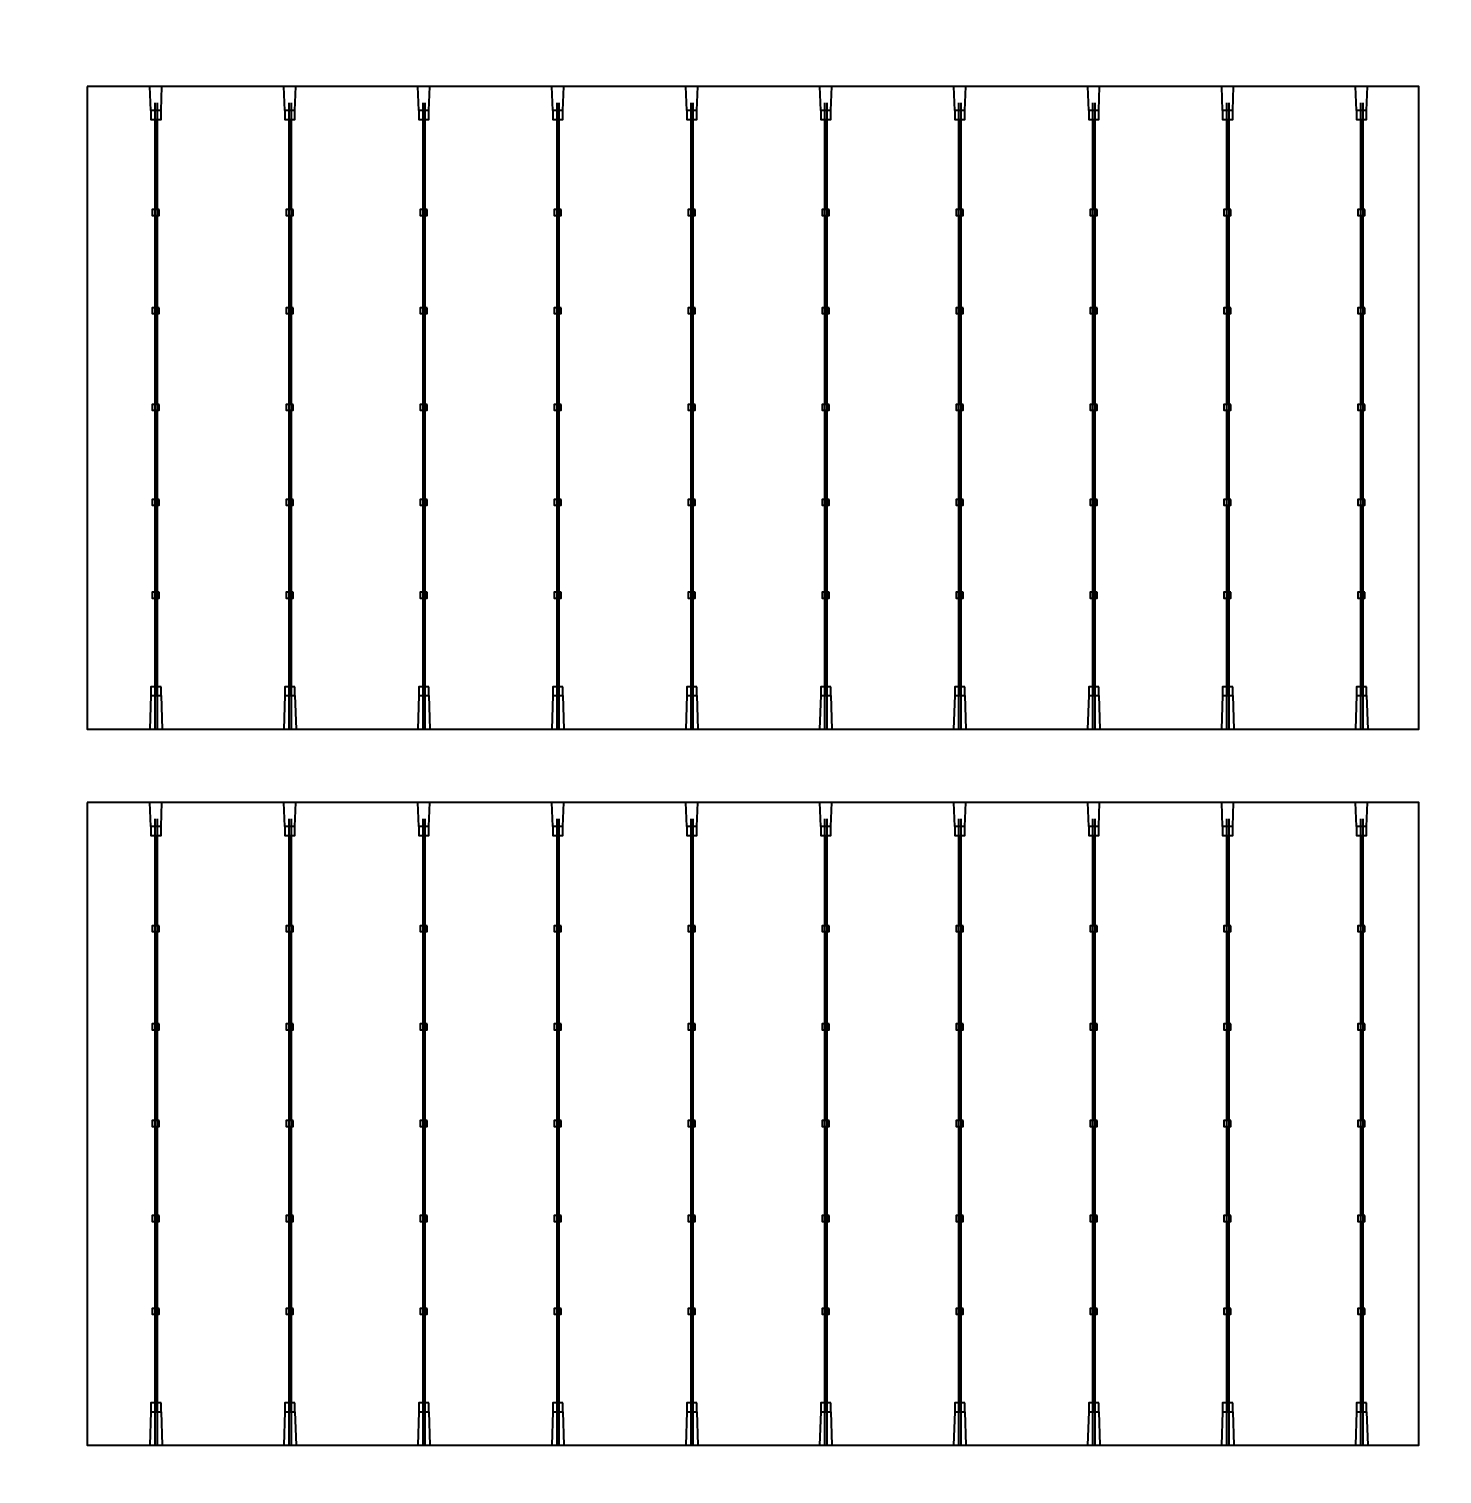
# Model space of a CAD drawing. Header units: millimetres. Extents: x 10297564 to 11610295, y -9287743 to -8409454.
# Drawn here: x 10431307 to 10433853, y -9100815 to -9098211 of the extents above; entities that cross this region are included whole.
import ezdxf

# ---------------------------------------------------------------- set-up
doc = ezdxf.new("R2010")
doc.units = ezdxf.units.MM
doc.header["$LTSCALE"] = 100
doc.layers.add('E1', color=1, linetype='Continuous')
doc.layers.add('Outline', color=5, linetype='Continuous', lineweight=25)
doc.styles.add('HL-S1', font='DotumChe.ttf')
doc.styles.add('MG', font='malgun.ttf')
doc.dimstyles.new('HL-100', dxfattribs={"dimscale": 100, "dimtxt": 3, "dimasz": 4, "dimexe": 2, "dimexo": 2, "dimgap": 1, "dimtad": 1, "dimdec": 0, "dimzin": 0, "dimlunit": 6, "dimtxsty": 'HL-S1', "dimblk": 'DOTSMALL', "dimcen": 4, "dimdle": 2, "dimclrd": 256, "dimclre": 256, "dimclrt": 4, "dimazin": 0, "dimtfac": 1, "dimtdec": 0, "dimtix": 1, "dimtmove": 2, "dimatfit": 3, "dimldrblk": 'DOTSMALL', "dimfxl": 1.5, "dimtolj": 1, "dimtzin": 0, "dimlwd": -1, "dimlwe": -1, "dimarcsym": 0})

# ---------------------------------------------------------------- blocks, each defined once
blk = doc.blocks.new('*D75')
at = {"layer": 'defpoints', "color": 0, "transparency": 16777216}
for p in [(10439230.2, -9073249.8), (10439230.2, -9073249.8), (10423426.7, -9107604.7)]:
    blk.add_point(p, dxfattribs=at)
at = {"layer": 'E1', "color": 1, "transparency": 16777216}
for p, q in [((10439593.6, -9073417), (10439593.6, -9073417)), ((10423593.8, -9107241.3), (10439063, -9073613.2)), ((10423790.1, -9107771.8), (10423790.1, -9107771.8))]:
    blk.add_line(p, q, dxfattribs=at)
for points in [[(10439002.4, -9073585.4), (10439123.6, -9073641.1), (10439230.2, -9073249.8)], [(10423533.3, -9107213.4), (10423654.4, -9107269.1), (10423426.7, -9107604.7)]]:
    blk.add_solid(points, dxfattribs=at)
at = {"layer": 'E1', "color": 7, "transparency": 16777216, "insert": (10430911.1, -9090235.3), "char_height": 500, "attachment_point": 5, "rotation": 65.2972, "style": 'MG'}
blk.add_mtext('\\A1;2711.1', dxfattribs=at)
blk = doc.blocks.new('_DotSmall')
at = {"color": 0, "linetype": 'ByBlock', "const_width": 0.5}
blk.add_lwpolyline([(-0.0625, 0, 1), (0.0625, 0, 1)], format="xyb", close=True, dxfattribs=at)

msp = doc.modelspace()

# ---------------------------------------------------------------- hatches: boundary and pattern name
at = {"true_color": 0x939598}
h = msp.add_hatch(color=252, dxfattribs=at)
h.dxf.hatch_style = 1
h.paths.add_polyline_path([(10431534.3, -9099472.7), (10431538.3, -9099472.7), (10431538.3, -9098344.3), (10431534.3, -9098344.3)])
h = msp.add_hatch(color=252, dxfattribs=at)
h.dxf.hatch_style = 1
h.paths.add_polyline_path([(10431775.6, -9099472.7), (10431779.6, -9099472.7), (10431779.6, -9098344.3), (10431775.6, -9098344.3)])
h = msp.add_hatch(color=252, dxfattribs=at)
h.dxf.hatch_style = 1
h.paths.add_polyline_path([(10432016.9, -9099472.7), (10432020.9, -9099472.7), (10432020.9, -9098344.3), (10432016.9, -9098344.3)])
h = msp.add_hatch(color=252, dxfattribs=at)
h.dxf.hatch_style = 1
h.paths.add_polyline_path([(10432258.2, -9099472.7), (10432262.2, -9099472.7), (10432262.2, -9098344.3), (10432258.2, -9098344.3)])
h = msp.add_hatch(color=252, dxfattribs=at)
h.dxf.hatch_style = 1
h.paths.add_polyline_path([(10432499.5, -9099472.7), (10432503.6, -9099472.7), (10432503.6, -9098344.3), (10432499.5, -9098344.3)])
h = msp.add_hatch(color=252, dxfattribs=at)
h.dxf.hatch_style = 1
h.paths.add_polyline_path([(10432740.8, -9099472.7), (10432744.9, -9099472.7), (10432744.9, -9098344.3), (10432740.8, -9098344.3)])
h = msp.add_hatch(color=252, dxfattribs=at)
h.dxf.hatch_style = 1
h.paths.add_polyline_path([(10432982.1, -9099472.7), (10432986.2, -9099472.7), (10432986.2, -9098344.3), (10432982.1, -9098344.3)])
h = msp.add_hatch(color=252, dxfattribs=at)
h.dxf.hatch_style = 1
h.paths.add_polyline_path([(10433223.4, -9099472.7), (10433227.5, -9099472.7), (10433227.5, -9098344.3), (10433223.4, -9098344.3)])
h = msp.add_hatch(color=252, dxfattribs=at)
h.dxf.hatch_style = 1
h.paths.add_polyline_path([(10433464.7, -9099472.7), (10433468.8, -9099472.7), (10433468.8, -9098344.3), (10433464.7, -9098344.3)])
h = msp.add_hatch(color=252, dxfattribs=at)
h.dxf.hatch_style = 1
h.paths.add_polyline_path([(10433706, -9099472.7), (10433710.1, -9099472.7), (10433710.1, -9098344.3), (10433706, -9098344.3)])
h = msp.add_hatch(color=252, dxfattribs=at)
h.dxf.hatch_style = 1
h.paths.add_polyline_path([(10431534.3, -9100763), (10431538.3, -9100763), (10431538.3, -9099634.6), (10431534.3, -9099634.6)])
h = msp.add_hatch(color=252, dxfattribs=at)
h.dxf.hatch_style = 1
h.paths.add_polyline_path([(10431775.6, -9100763), (10431779.6, -9100763), (10431779.6, -9099634.6), (10431775.6, -9099634.6)])
h = msp.add_hatch(color=252, dxfattribs=at)
h.dxf.hatch_style = 1
h.paths.add_polyline_path([(10432016.9, -9100763), (10432020.9, -9100763), (10432020.9, -9099634.6), (10432016.9, -9099634.6)])
h = msp.add_hatch(color=252, dxfattribs=at)
h.dxf.hatch_style = 1
h.paths.add_polyline_path([(10432258.2, -9100763), (10432262.2, -9100763), (10432262.2, -9099634.6), (10432258.2, -9099634.6)])
h = msp.add_hatch(color=252, dxfattribs=at)
h.dxf.hatch_style = 1
h.paths.add_polyline_path([(10432499.5, -9100763), (10432503.6, -9100763), (10432503.6, -9099634.6), (10432499.5, -9099634.6)])
h = msp.add_hatch(color=252, dxfattribs=at)
h.dxf.hatch_style = 1
h.paths.add_polyline_path([(10432740.8, -9100763), (10432744.9, -9100763), (10432744.9, -9099634.6), (10432740.8, -9099634.6)])
h = msp.add_hatch(color=252, dxfattribs=at)
h.dxf.hatch_style = 1
h.paths.add_polyline_path([(10432982.1, -9100763), (10432986.2, -9100763), (10432986.2, -9099634.6), (10432982.1, -9099634.6)])
h = msp.add_hatch(color=252, dxfattribs=at)
h.dxf.hatch_style = 1
h.paths.add_polyline_path([(10433223.4, -9100763), (10433227.5, -9100763), (10433227.5, -9099634.6), (10433223.4, -9099634.6)])
h = msp.add_hatch(color=252, dxfattribs=at)
h.dxf.hatch_style = 1
h.paths.add_polyline_path([(10433464.7, -9100763), (10433468.8, -9100763), (10433468.8, -9099634.6), (10433464.7, -9099634.6)])
h = msp.add_hatch(color=252, dxfattribs=at)
h.dxf.hatch_style = 1
h.paths.add_polyline_path([(10433706, -9100763), (10433710.1, -9100763), (10433710.1, -9099634.6), (10433706, -9099634.6)])

# ---------------------------------------------------------------- linework, layer by layer
for p, q in [((10431527.2, -9098358.3), (10431525.5, -9098315)), ((10431545.4, -9098358.3), (10431547.1, -9098315)), ((10431768.5, -9098358.3), (10431766.9, -9098315)), ((10431786.7, -9098358.3), (10431788.4, -9098315)), ((10432009.9, -9098358.3), (10432008.2, -9098315)), ((10432028, -9098358.3), (10432029.7, -9098315)), ((10432251.2, -9098358.3), (10432249.5, -9098315)), ((10432269.3, -9098358.3), (10432271, -9098315)), ((10432492.5, -9098358.3), (10432490.8, -9098315)), ((10432510.6, -9098358.3), (10432512.3, -9098315)), ((10432733.8, -9098358.3), (10432732.1, -9098315)), ((10432751.9, -9098358.3), (10432753.6, -9098315)), ((10432975.1, -9098358.3), (10432973.4, -9098315)), ((10432993.2, -9098358.3), (10432994.9, -9098315)), ((10433216.4, -9098358.3), (10433214.7, -9098315)), ((10433234.5, -9098358.3), (10433236.2, -9098315)), ((10433457.7, -9098358.3), (10433456, -9098315)), ((10433475.8, -9098358.3), (10433477.5, -9098315)), ((10433699, -9098358.3), (10433697.3, -9098315)), ((10433717.1, -9098358.3), (10433718.8, -9098315)), ((10431534.3, -9098344.3), (10431534.3, -9099472.7)), ((10431538.3, -9098344.3), (10431538.3, -9099472.7)), ((10431775.6, -9098344.3), (10431775.6, -9099472.7)), ((10431779.6, -9098344.3), (10431779.6, -9099472.7)), ((10432016.9, -9098344.3), (10432016.9, -9099472.7)), ((10432020.9, -9098344.3), (10432020.9, -9099472.7)), ((10432258.2, -9098344.3), (10432258.2, -9099472.7)), ((10432262.2, -9098344.3), (10432262.2, -9099472.7)), ((10432499.5, -9098344.3), (10432499.5, -9099472.7)), ((10432503.6, -9098344.3), (10432503.6, -9099472.7)), ((10432740.8, -9098344.3), (10432740.8, -9099472.7)), ((10432744.9, -9098344.3), (10432744.9, -9099472.7)), ((10432982.1, -9098344.3), (10432982.1, -9099472.7)), ((10432986.2, -9098344.3), (10432986.2, -9099472.7)), ((10433223.4, -9098344.3), (10433223.4, -9099472.7)), ((10433227.5, -9098344.3), (10433227.5, -9099472.7)), ((10433464.7, -9098344.3), (10433464.7, -9099472.7)), ((10433468.8, -9098344.3), (10433468.8, -9099472.7)), ((10433706, -9098344.3), (10433706, -9099472.7)), ((10433710.1, -9098344.3), (10433710.1, -9099472.7)), ((10431535.9, -9098536.8), (10431535.9, -9098374.3)), ((10431536.7, -9098536.8), (10431536.7, -9098374.3)), ((10431777.2, -9098536.8), (10431777.2, -9098374.3)), ((10431778, -9098536.8), (10431778, -9098374.3)), ((10432018.5, -9098536.8), (10432018.5, -9098374.3)), ((10432019.3, -9098536.8), (10432019.3, -9098374.3)), ((10432259.8, -9098536.8), (10432259.8, -9098374.3)), ((10432260.6, -9098536.8), (10432260.6, -9098374.3)), ((10432501.1, -9098536.8), (10432501.1, -9098374.3)), ((10432501.9, -9098536.8), (10432501.9, -9098374.3)), ((10432742.4, -9098536.8), (10432742.4, -9098374.3)), ((10432743.3, -9098536.8), (10432743.3, -9098374.3)), ((10432983.7, -9098536.8), (10432983.7, -9098374.3)), ((10432984.6, -9098536.8), (10432984.6, -9098374.3)), ((10433225, -9098536.8), (10433225, -9098374.3)), ((10433225.9, -9098536.8), (10433225.9, -9098374.3)), ((10433466.3, -9098536.8), (10433466.3, -9098374.3)), ((10433467.2, -9098536.8), (10433467.2, -9098374.3)), ((10433707.6, -9098536.8), (10433707.6, -9098374.3)), ((10433708.5, -9098536.8), (10433708.5, -9098374.3)), ((10431535.9, -9098887.8), (10431535.9, -9098547.3)), ((10431536.7, -9098887.8), (10431536.7, -9098547.3)), ((10431777.2, -9098887.8), (10431777.2, -9098547.3)), ((10431778, -9098887.8), (10431778, -9098547.3)), ((10432018.5, -9098887.8), (10432018.5, -9098547.3)), ((10432019.3, -9098887.8), (10432019.3, -9098547.3)), ((10432259.8, -9098887.8), (10432259.8, -9098547.3)), ((10432260.6, -9098887.8), (10432260.6, -9098547.3)), ((10432501.1, -9098887.8), (10432501.1, -9098547.3)), ((10432501.9, -9098887.8), (10432501.9, -9098547.3)), ((10432742.4, -9098887.8), (10432742.4, -9098547.3)), ((10432743.3, -9098887.8), (10432743.3, -9098547.3)), ((10432983.7, -9098887.8), (10432983.7, -9098547.3)), ((10432984.6, -9098887.8), (10432984.6, -9098547.3)), ((10433225, -9098887.8), (10433225, -9098547.3)), ((10433225.9, -9098887.8), (10433225.9, -9098547.3)), ((10433466.3, -9098887.8), (10433466.3, -9098547.3)), ((10433467.2, -9098887.8), (10433467.2, -9098547.3)), ((10433707.6, -9098713.7), (10433707.6, -9098547.3)), ((10433708.5, -9098713.7), (10433708.5, -9098547.3)), ((10433707.6, -9098887.8), (10433707.6, -9098724.2)), ((10433708.5, -9098887.8), (10433708.5, -9098724.2)), ((10431535.9, -9099411.8), (10431535.9, -9098898.2)), ((10431536.7, -9099411.8), (10431536.7, -9098898.2)), ((10431777.2, -9099411.8), (10431777.2, -9098898.2)), ((10431778, -9099411.8), (10431778, -9098898.2)), ((10432018.5, -9099411.8), (10432018.5, -9098898.2)), ((10432019.3, -9099411.8), (10432019.3, -9098898.2)), ((10432259.8, -9099411.8), (10432259.8, -9098898.2)), ((10432260.6, -9099411.8), (10432260.6, -9098898.2)), ((10432501.1, -9099411.8), (10432501.1, -9098898.2)), ((10432501.9, -9099411.8), (10432501.9, -9098898.2)), ((10432742.4, -9099411.8), (10432742.4, -9098898.2)), ((10432743.3, -9099411.8), (10432743.3, -9098898.2)), ((10432983.7, -9099411.8), (10432983.7, -9098898.2)), ((10432984.6, -9099411.8), (10432984.6, -9098898.2)), ((10433225, -9099411.8), (10433225, -9098898.2)), ((10433225.9, -9099411.8), (10433225.9, -9098898.2)), ((10433466.3, -9099059.1), (10433466.3, -9098898.2)), ((10433467.2, -9099059.1), (10433467.2, -9098898.2)), ((10433707.6, -9099059.1), (10433707.6, -9098898.2)), ((10433708.5, -9099059.1), (10433708.5, -9098898.2)), ((10433466.3, -9099411.8), (10433466.3, -9099069.5)), ((10433467.2, -9099411.8), (10433467.2, -9099069.5)), ((10433707.6, -9099411.8), (10433707.6, -9099069.5)), ((10433708.5, -9099411.8), (10433708.5, -9099069.5)), ((10431527.2, -9099412.5), (10431525.3, -9099472.7)), ((10431545.4, -9099412.5), (10431547.3, -9099472.7)), ((10431768.5, -9099412.5), (10431766.6, -9099472.7)), ((10431786.7, -9099412.5), (10431788.6, -9099472.7)), ((10432009.9, -9099412.5), (10432007.9, -9099472.7)), ((10432028, -9099412.5), (10432029.9, -9099472.7)), ((10432251.2, -9099412.5), (10432249.2, -9099472.7)), ((10432269.3, -9099412.5), (10432271.3, -9099472.7)), ((10432492.5, -9099412.5), (10432490.5, -9099472.7)), ((10432510.6, -9099412.5), (10432512.6, -9099472.7)), ((10432733.8, -9099412.5), (10432731.8, -9099472.7)), ((10432751.9, -9099412.5), (10432753.9, -9099472.7)), ((10432975.1, -9099412.5), (10432973.1, -9099472.7)), ((10432993.2, -9099412.5), (10432995.2, -9099472.7)), ((10433216.4, -9099412.5), (10433214.4, -9099472.7)), ((10433234.5, -9099412.5), (10433236.5, -9099472.7)), ((10433457.7, -9099412.5), (10433455.7, -9099472.7)), ((10433475.8, -9099412.5), (10433477.8, -9099472.7)), ((10433699, -9099412.5), (10433697, -9099472.7)), ((10433717.1, -9099412.5), (10433719.1, -9099472.7)), ((10431527.2, -9099648.5), (10431525.5, -9099605.2)), ((10431545.4, -9099648.5), (10431547.1, -9099605.2)), ((10431768.5, -9099648.5), (10431766.9, -9099605.2)), ((10431786.7, -9099648.5), (10431788.4, -9099605.2)), ((10432009.9, -9099648.5), (10432008.2, -9099605.2)), ((10432028, -9099648.5), (10432029.7, -9099605.2)), ((10432251.2, -9099648.5), (10432249.5, -9099605.2)), ((10432269.3, -9099648.5), (10432271, -9099605.2)), ((10432492.5, -9099648.5), (10432490.8, -9099605.2)), ((10432510.6, -9099648.5), (10432512.3, -9099605.2)), ((10432733.8, -9099648.5), (10432732.1, -9099605.2)), ((10432751.9, -9099648.5), (10432753.6, -9099605.2)), ((10432975.1, -9099648.5), (10432973.4, -9099605.2)), ((10432993.2, -9099648.5), (10432994.9, -9099605.2)), ((10433216.4, -9099648.5), (10433214.7, -9099605.2)), ((10433234.5, -9099648.5), (10433236.2, -9099605.2)), ((10433457.7, -9099648.5), (10433456, -9099605.2)), ((10433475.8, -9099648.5), (10433477.5, -9099605.2)), ((10433699, -9099648.5), (10433697.3, -9099605.2)), ((10433717.1, -9099648.5), (10433718.8, -9099605.2)), ((10431534.3, -9099634.6), (10431534.3, -9100763)), ((10431538.3, -9099634.6), (10431538.3, -9100763)), ((10431775.6, -9099634.6), (10431775.6, -9100763)), ((10431779.6, -9099634.6), (10431779.6, -9100763)), ((10432016.9, -9099634.6), (10432016.9, -9100763)), ((10432020.9, -9099634.6), (10432020.9, -9100763)), ((10432258.2, -9099634.6), (10432258.2, -9100763)), ((10432262.2, -9099634.6), (10432262.2, -9100763)), ((10432499.5, -9099634.6), (10432499.5, -9100763)), ((10432503.6, -9099634.6), (10432503.6, -9100763)), ((10432740.8, -9099634.6), (10432740.8, -9100763)), ((10432744.9, -9099634.6), (10432744.9, -9100763)), ((10432982.1, -9099634.6), (10432982.1, -9100763)), ((10432986.2, -9099634.6), (10432986.2, -9100763)), ((10433223.4, -9099634.6), (10433223.4, -9100763)), ((10433227.5, -9099634.6), (10433227.5, -9100763)), ((10433464.7, -9099634.6), (10433464.7, -9100763)), ((10433468.8, -9099634.6), (10433468.8, -9100763)), ((10433706, -9099634.6), (10433706, -9100763)), ((10433710.1, -9099634.6), (10433710.1, -9100763)), ((10431535.9, -9099827.1), (10431535.9, -9099664.6)), ((10431536.7, -9099827.1), (10431536.7, -9099664.6)), ((10431777.2, -9099827.1), (10431777.2, -9099664.6)), ((10431778, -9099827.1), (10431778, -9099664.6)), ((10432018.5, -9099827.1), (10432018.5, -9099664.6)), ((10432019.3, -9099827.1), (10432019.3, -9099664.6)), ((10432259.8, -9099827.1), (10432259.8, -9099664.6)), ((10432260.6, -9099827.1), (10432260.6, -9099664.6)), ((10432501.1, -9099827.1), (10432501.1, -9099664.6)), ((10432501.9, -9099827.1), (10432501.9, -9099664.6)), ((10432742.4, -9099827.1), (10432742.4, -9099664.6)), ((10432743.3, -9099827.1), (10432743.3, -9099664.6)), ((10432983.7, -9099827.1), (10432983.7, -9099664.6)), ((10432984.6, -9099827.1), (10432984.6, -9099664.6)), ((10433225, -9099827.1), (10433225, -9099664.6)), ((10433225.9, -9099827.1), (10433225.9, -9099664.6)), ((10433466.3, -9099827.1), (10433466.3, -9099664.6)), ((10433467.2, -9099827.1), (10433467.2, -9099664.6)), ((10433707.6, -9099827.1), (10433707.6, -9099664.6)), ((10433708.5, -9099827.1), (10433708.5, -9099664.6)), ((10431535.9, -9100178), (10431535.9, -9099837.5)), ((10431536.7, -9100178), (10431536.7, -9099837.5)), ((10431777.2, -9100178), (10431777.2, -9099837.5)), ((10431778, -9100178), (10431778, -9099837.5)), ((10432018.5, -9100178), (10432018.5, -9099837.5)), ((10432019.3, -9100178), (10432019.3, -9099837.5)), ((10432259.8, -9100178), (10432259.8, -9099837.5)), ((10432260.6, -9100178), (10432260.6, -9099837.5)), ((10432501.1, -9100178), (10432501.1, -9099837.5)), ((10432501.9, -9100178), (10432501.9, -9099837.5)), ((10432742.4, -9100178), (10432742.4, -9099837.5)), ((10432743.3, -9100178), (10432743.3, -9099837.5)), ((10432983.7, -9100178), (10432983.7, -9099837.5)), ((10432984.6, -9100178), (10432984.6, -9099837.5)), ((10433225, -9100178), (10433225, -9099837.5)), ((10433225.9, -9100178), (10433225.9, -9099837.5)), ((10433466.3, -9100178), (10433466.3, -9099837.5)), ((10433467.2, -9100178), (10433467.2, -9099837.5)), ((10433707.6, -9100003.9), (10433707.6, -9099837.5)), ((10433708.5, -9100003.9), (10433708.5, -9099837.5)), ((10433707.6, -9100178), (10433707.6, -9100014.4)), ((10433708.5, -9100178), (10433708.5, -9100014.4)), ((10431535.9, -9100702), (10431535.9, -9100188.5)), ((10431536.7, -9100702), (10431536.7, -9100188.5)), ((10431777.2, -9100702), (10431777.2, -9100188.5)), ((10431778, -9100702), (10431778, -9100188.5)), ((10432018.5, -9100702), (10432018.5, -9100188.5)), ((10432019.3, -9100702), (10432019.3, -9100188.5)), ((10432259.8, -9100702), (10432259.8, -9100188.5)), ((10432260.6, -9100702), (10432260.6, -9100188.5)), ((10432501.1, -9100702), (10432501.1, -9100188.5)), ((10432501.9, -9100702), (10432501.9, -9100188.5)), ((10432742.4, -9100702), (10432742.4, -9100188.5)), ((10432743.3, -9100702), (10432743.3, -9100188.5)), ((10432983.7, -9100702), (10432983.7, -9100188.5)), ((10432984.6, -9100702), (10432984.6, -9100188.5)), ((10433225, -9100702), (10433225, -9100188.5)), ((10433225.9, -9100702), (10433225.9, -9100188.5)), ((10433466.3, -9100349.3), (10433466.3, -9100188.5)), ((10433467.2, -9100349.3), (10433467.2, -9100188.5)), ((10433707.6, -9100349.3), (10433707.6, -9100188.5)), ((10433708.5, -9100349.3), (10433708.5, -9100188.5)), ((10433466.3, -9100702), (10433466.3, -9100359.7)), ((10433467.2, -9100702), (10433467.2, -9100359.7)), ((10433707.6, -9100702), (10433707.6, -9100359.7)), ((10433708.5, -9100702), (10433708.5, -9100359.7)), ((10431527.2, -9100702.7), (10431525.3, -9100763)), ((10431545.4, -9100702.7), (10431547.3, -9100763)), ((10431768.5, -9100702.7), (10431766.6, -9100763)), ((10431786.7, -9100702.7), (10431788.6, -9100763)), ((10432009.9, -9100702.7), (10432007.9, -9100763)), ((10432028, -9100702.7), (10432029.9, -9100763)), ((10432251.2, -9100702.7), (10432249.2, -9100763)), ((10432269.3, -9100702.7), (10432271.3, -9100763)), ((10432492.5, -9100702.7), (10432490.5, -9100763)), ((10432510.6, -9100702.7), (10432512.6, -9100763)), ((10432733.8, -9100702.7), (10432731.8, -9100763)), ((10432751.9, -9100702.7), (10432753.9, -9100763)), ((10432975.1, -9100702.7), (10432973.1, -9100763)), ((10432993.2, -9100702.7), (10432995.2, -9100763)), ((10433216.4, -9100702.7), (10433214.4, -9100763)), ((10433234.5, -9100702.7), (10433236.5, -9100763)), ((10433457.7, -9100702.7), (10433455.7, -9100763)), ((10433475.8, -9100702.7), (10433477.8, -9100763)), ((10433699, -9100702.7), (10433697, -9100763)), ((10433717.1, -9100702.7), (10433719.1, -9100763))]:
    msp.add_line(p, q)
at = {"color": 4}
for points in [[(10431545.4, -9098358.3), (10431527.2, -9098358.3), (10431527.2, -9098374.3), (10431545.4, -9098374.3)], [(10431786.7, -9098358.3), (10431768.5, -9098358.3), (10431768.5, -9098374.3), (10431786.7, -9098374.3)], [(10432028, -9098358.3), (10432009.9, -9098358.3), (10432009.9, -9098374.3), (10432028, -9098374.3)], [(10432269.3, -9098358.3), (10432251.2, -9098358.3), (10432251.2, -9098374.3), (10432269.3, -9098374.3)], [(10432510.6, -9098358.3), (10432492.5, -9098358.3), (10432492.5, -9098374.3), (10432510.6, -9098374.3)], [(10432751.9, -9098358.3), (10432733.8, -9098358.3), (10432733.8, -9098374.3), (10432751.9, -9098374.3)], [(10432993.2, -9098358.3), (10432975.1, -9098358.3), (10432975.1, -9098374.3), (10432993.2, -9098374.3)], [(10433234.5, -9098358.3), (10433216.4, -9098358.3), (10433216.4, -9098374.3), (10433234.5, -9098374.3)], [(10433475.8, -9098358.3), (10433457.7, -9098358.3), (10433457.7, -9098374.3), (10433475.8, -9098374.3)], [(10433717.1, -9098358.3), (10433699, -9098358.3), (10433699, -9098374.3), (10433717.1, -9098374.3)], [(10431542.2, -9098536.8), (10431529.7, -9098536.8), (10431529.7, -9098547.3), (10431542.2, -9098547.3)], [(10431783.5, -9098536.8), (10431771, -9098536.8), (10431771, -9098547.3), (10431783.5, -9098547.3)], [(10432024.8, -9098536.8), (10432012.3, -9098536.8), (10432012.3, -9098547.3), (10432024.8, -9098547.3)], [(10432266.2, -9098536.8), (10432253.6, -9098536.8), (10432253.6, -9098547.3), (10432266.2, -9098547.3)], [(10432507.5, -9098536.8), (10432494.9, -9098536.8), (10432494.9, -9098547.3), (10432507.5, -9098547.3)], [(10432748.8, -9098536.8), (10432736.2, -9098536.8), (10432736.2, -9098547.3), (10432748.8, -9098547.3)], [(10432990.1, -9098536.8), (10432977.5, -9098536.8), (10432977.5, -9098547.3), (10432990.1, -9098547.3)], [(10433231.4, -9098536.8), (10433218.8, -9098536.8), (10433218.8, -9098547.3), (10433231.4, -9098547.3)], [(10433472.7, -9098536.8), (10433460.1, -9098536.8), (10433460.1, -9098547.3), (10433472.7, -9098547.3)], [(10433714, -9098536.8), (10433701.4, -9098536.8), (10433701.4, -9098547.3), (10433714, -9098547.3)], [(10431542.2, -9098713.7), (10431529.7, -9098713.7), (10431529.7, -9098724.2), (10431542.2, -9098724.2)], [(10431783.5, -9098713.7), (10431771, -9098713.7), (10431771, -9098724.2), (10431783.5, -9098724.2)], [(10432024.8, -9098713.7), (10432012.3, -9098713.7), (10432012.3, -9098724.2), (10432024.8, -9098724.2)], [(10432266.2, -9098713.7), (10432253.6, -9098713.7), (10432253.6, -9098724.2), (10432266.2, -9098724.2)], [(10432507.5, -9098713.7), (10432494.9, -9098713.7), (10432494.9, -9098724.2), (10432507.5, -9098724.2)], [(10432748.8, -9098713.7), (10432736.2, -9098713.7), (10432736.2, -9098724.2), (10432748.8, -9098724.2)], [(10432990.1, -9098713.7), (10432977.5, -9098713.7), (10432977.5, -9098724.2), (10432990.1, -9098724.2)], [(10433231.4, -9098713.7), (10433218.8, -9098713.7), (10433218.8, -9098724.2), (10433231.4, -9098724.2)], [(10433472.7, -9098713.7), (10433460.1, -9098713.7), (10433460.1, -9098724.2), (10433472.7, -9098724.2)], [(10433714, -9098713.7), (10433701.4, -9098713.7), (10433701.4, -9098724.2), (10433714, -9098724.2)], [(10431542.2, -9098887.8), (10431529.7, -9098887.8), (10431529.7, -9098898.2), (10431542.2, -9098898.2)], [(10431783.5, -9098887.8), (10431771, -9098887.8), (10431771, -9098898.2), (10431783.5, -9098898.2)], [(10432024.8, -9098887.8), (10432012.3, -9098887.8), (10432012.3, -9098898.2), (10432024.8, -9098898.2)], [(10432266.2, -9098887.8), (10432253.6, -9098887.8), (10432253.6, -9098898.2), (10432266.2, -9098898.2)], [(10432507.5, -9098887.8), (10432494.9, -9098887.8), (10432494.9, -9098898.2), (10432507.5, -9098898.2)], [(10432748.8, -9098887.8), (10432736.2, -9098887.8), (10432736.2, -9098898.2), (10432748.8, -9098898.2)], [(10432990.1, -9098887.8), (10432977.5, -9098887.8), (10432977.5, -9098898.2), (10432990.1, -9098898.2)], [(10433231.4, -9098887.8), (10433218.8, -9098887.8), (10433218.8, -9098898.2), (10433231.4, -9098898.2)], [(10433472.7, -9098887.8), (10433460.1, -9098887.8), (10433460.1, -9098898.2), (10433472.7, -9098898.2)], [(10433714, -9098887.8), (10433701.4, -9098887.8), (10433701.4, -9098898.2), (10433714, -9098898.2)], [(10431542.2, -9099059.1), (10431529.7, -9099059.1), (10431529.7, -9099069.5), (10431542.2, -9099069.5)], [(10431783.5, -9099059.1), (10431771, -9099059.1), (10431771, -9099069.5), (10431783.5, -9099069.5)], [(10432024.8, -9099059.1), (10432012.3, -9099059.1), (10432012.3, -9099069.5), (10432024.8, -9099069.5)], [(10432266.2, -9099059.1), (10432253.6, -9099059.1), (10432253.6, -9099069.5), (10432266.2, -9099069.5)], [(10432507.5, -9099059.1), (10432494.9, -9099059.1), (10432494.9, -9099069.5), (10432507.5, -9099069.5)], [(10432748.8, -9099059.1), (10432736.2, -9099059.1), (10432736.2, -9099069.5), (10432748.8, -9099069.5)], [(10432990.1, -9099059.1), (10432977.5, -9099059.1), (10432977.5, -9099069.5), (10432990.1, -9099069.5)], [(10433231.4, -9099059.1), (10433218.8, -9099059.1), (10433218.8, -9099069.5), (10433231.4, -9099069.5)], [(10433472.7, -9099059.1), (10433460.1, -9099059.1), (10433460.1, -9099069.5), (10433472.7, -9099069.5)], [(10433714, -9099059.1), (10433701.4, -9099059.1), (10433701.4, -9099069.5), (10433714, -9099069.5)], [(10431542.2, -9099226.2), (10431529.7, -9099226.2), (10431529.7, -9099236.6), (10431542.2, -9099236.6)], [(10431783.5, -9099226.2), (10431771, -9099226.2), (10431771, -9099236.6), (10431783.5, -9099236.6)], [(10432024.8, -9099226.2), (10432012.3, -9099226.2), (10432012.3, -9099236.6), (10432024.8, -9099236.6)], [(10432266.2, -9099226.2), (10432253.6, -9099226.2), (10432253.6, -9099236.6), (10432266.2, -9099236.6)], [(10432507.5, -9099226.2), (10432494.9, -9099226.2), (10432494.9, -9099236.6), (10432507.5, -9099236.6)], [(10432748.8, -9099226.2), (10432736.2, -9099226.2), (10432736.2, -9099236.6), (10432748.8, -9099236.6)], [(10432990.1, -9099226.2), (10432977.5, -9099226.2), (10432977.5, -9099236.6), (10432990.1, -9099236.6)], [(10433231.4, -9099226.2), (10433218.8, -9099226.2), (10433218.8, -9099236.6), (10433231.4, -9099236.6)], [(10433472.7, -9099226.2), (10433460.1, -9099226.2), (10433460.1, -9099236.6), (10433472.7, -9099236.6)], [(10433714, -9099226.2), (10433701.4, -9099226.2), (10433701.4, -9099236.6), (10433714, -9099236.6)], [(10431545.4, -9099396.5), (10431527.2, -9099396.5), (10431527.2, -9099412.5), (10431545.4, -9099412.5)], [(10431786.7, -9099396.5), (10431768.5, -9099396.5), (10431768.5, -9099412.5), (10431786.7, -9099412.5)], [(10432028, -9099396.5), (10432009.9, -9099396.5), (10432009.9, -9099412.5), (10432028, -9099412.5)], [(10432269.3, -9099396.5), (10432251.2, -9099396.5), (10432251.2, -9099412.5), (10432269.3, -9099412.5)], [(10432510.6, -9099396.5), (10432492.5, -9099396.5), (10432492.5, -9099412.5), (10432510.6, -9099412.5)], [(10432751.9, -9099396.5), (10432733.8, -9099396.5), (10432733.8, -9099412.5), (10432751.9, -9099412.5)], [(10432993.2, -9099396.5), (10432975.1, -9099396.5), (10432975.1, -9099412.5), (10432993.2, -9099412.5)], [(10433234.5, -9099396.5), (10433216.4, -9099396.5), (10433216.4, -9099412.5), (10433234.5, -9099412.5)], [(10433475.8, -9099396.5), (10433457.7, -9099396.5), (10433457.7, -9099412.5), (10433475.8, -9099412.5)], [(10433717.1, -9099396.5), (10433699, -9099396.5), (10433699, -9099412.5), (10433717.1, -9099412.5)], [(10431545.4, -9099648.5), (10431527.2, -9099648.5), (10431527.2, -9099664.6), (10431545.4, -9099664.6)], [(10431786.7, -9099648.5), (10431768.5, -9099648.5), (10431768.5, -9099664.6), (10431786.7, -9099664.6)], [(10432028, -9099648.5), (10432009.9, -9099648.5), (10432009.9, -9099664.6), (10432028, -9099664.6)], [(10432269.3, -9099648.5), (10432251.2, -9099648.5), (10432251.2, -9099664.6), (10432269.3, -9099664.6)], [(10432510.6, -9099648.5), (10432492.5, -9099648.5), (10432492.5, -9099664.6), (10432510.6, -9099664.6)], [(10432751.9, -9099648.5), (10432733.8, -9099648.5), (10432733.8, -9099664.6), (10432751.9, -9099664.6)], [(10432993.2, -9099648.5), (10432975.1, -9099648.5), (10432975.1, -9099664.6), (10432993.2, -9099664.6)], [(10433234.5, -9099648.5), (10433216.4, -9099648.5), (10433216.4, -9099664.6), (10433234.5, -9099664.6)], [(10433475.8, -9099648.5), (10433457.7, -9099648.5), (10433457.7, -9099664.6), (10433475.8, -9099664.6)], [(10433717.1, -9099648.5), (10433699, -9099648.5), (10433699, -9099664.6), (10433717.1, -9099664.6)], [(10431542.2, -9099827.1), (10431529.7, -9099827.1), (10431529.7, -9099837.5), (10431542.2, -9099837.5)], [(10431783.5, -9099827.1), (10431771, -9099827.1), (10431771, -9099837.5), (10431783.5, -9099837.5)], [(10432024.8, -9099827.1), (10432012.3, -9099827.1), (10432012.3, -9099837.5), (10432024.8, -9099837.5)], [(10432266.2, -9099827.1), (10432253.6, -9099827.1), (10432253.6, -9099837.5), (10432266.2, -9099837.5)], [(10432507.5, -9099827.1), (10432494.9, -9099827.1), (10432494.9, -9099837.5), (10432507.5, -9099837.5)], [(10432748.8, -9099827.1), (10432736.2, -9099827.1), (10432736.2, -9099837.5), (10432748.8, -9099837.5)], [(10432990.1, -9099827.1), (10432977.5, -9099827.1), (10432977.5, -9099837.5), (10432990.1, -9099837.5)], [(10433231.4, -9099827.1), (10433218.8, -9099827.1), (10433218.8, -9099837.5), (10433231.4, -9099837.5)], [(10433472.7, -9099827.1), (10433460.1, -9099827.1), (10433460.1, -9099837.5), (10433472.7, -9099837.5)], [(10433714, -9099827.1), (10433701.4, -9099827.1), (10433701.4, -9099837.5), (10433714, -9099837.5)], [(10431542.2, -9100003.9), (10431529.7, -9100003.9), (10431529.7, -9100014.4), (10431542.2, -9100014.4)], [(10431783.5, -9100003.9), (10431771, -9100003.9), (10431771, -9100014.4), (10431783.5, -9100014.4)], [(10432024.8, -9100003.9), (10432012.3, -9100003.9), (10432012.3, -9100014.4), (10432024.8, -9100014.4)], [(10432266.2, -9100003.9), (10432253.6, -9100003.9), (10432253.6, -9100014.4), (10432266.2, -9100014.4)], [(10432507.5, -9100003.9), (10432494.9, -9100003.9), (10432494.9, -9100014.4), (10432507.5, -9100014.4)], [(10432748.8, -9100003.9), (10432736.2, -9100003.9), (10432736.2, -9100014.4), (10432748.8, -9100014.4)], [(10432990.1, -9100003.9), (10432977.5, -9100003.9), (10432977.5, -9100014.4), (10432990.1, -9100014.4)], [(10433231.4, -9100003.9), (10433218.8, -9100003.9), (10433218.8, -9100014.4), (10433231.4, -9100014.4)], [(10433472.7, -9100003.9), (10433460.1, -9100003.9), (10433460.1, -9100014.4), (10433472.7, -9100014.4)], [(10433714, -9100003.9), (10433701.4, -9100003.9), (10433701.4, -9100014.4), (10433714, -9100014.4)], [(10431542.2, -9100178), (10431529.7, -9100178), (10431529.7, -9100188.5), (10431542.2, -9100188.5)], [(10431783.5, -9100178), (10431771, -9100178), (10431771, -9100188.5), (10431783.5, -9100188.5)], [(10432024.8, -9100178), (10432012.3, -9100178), (10432012.3, -9100188.5), (10432024.8, -9100188.5)], [(10432266.2, -9100178), (10432253.6, -9100178), (10432253.6, -9100188.5), (10432266.2, -9100188.5)], [(10432507.5, -9100178), (10432494.9, -9100178), (10432494.9, -9100188.5), (10432507.5, -9100188.5)], [(10432748.8, -9100178), (10432736.2, -9100178), (10432736.2, -9100188.5), (10432748.8, -9100188.5)], [(10432990.1, -9100178), (10432977.5, -9100178), (10432977.5, -9100188.5), (10432990.1, -9100188.5)], [(10433231.4, -9100178), (10433218.8, -9100178), (10433218.8, -9100188.5), (10433231.4, -9100188.5)], [(10433472.7, -9100178), (10433460.1, -9100178), (10433460.1, -9100188.5), (10433472.7, -9100188.5)], [(10433714, -9100178), (10433701.4, -9100178), (10433701.4, -9100188.5), (10433714, -9100188.5)], [(10431542.2, -9100349.3), (10431529.7, -9100349.3), (10431529.7, -9100359.7), (10431542.2, -9100359.7)], [(10431783.5, -9100349.3), (10431771, -9100349.3), (10431771, -9100359.7), (10431783.5, -9100359.7)], [(10432024.8, -9100349.3), (10432012.3, -9100349.3), (10432012.3, -9100359.7), (10432024.8, -9100359.7)], [(10432266.2, -9100349.3), (10432253.6, -9100349.3), (10432253.6, -9100359.7), (10432266.2, -9100359.7)], [(10432507.5, -9100349.3), (10432494.9, -9100349.3), (10432494.9, -9100359.7), (10432507.5, -9100359.7)], [(10432748.8, -9100349.3), (10432736.2, -9100349.3), (10432736.2, -9100359.7), (10432748.8, -9100359.7)], [(10432990.1, -9100349.3), (10432977.5, -9100349.3), (10432977.5, -9100359.7), (10432990.1, -9100359.7)], [(10433231.4, -9100349.3), (10433218.8, -9100349.3), (10433218.8, -9100359.7), (10433231.4, -9100359.7)], [(10433472.7, -9100349.3), (10433460.1, -9100349.3), (10433460.1, -9100359.7), (10433472.7, -9100359.7)], [(10433714, -9100349.3), (10433701.4, -9100349.3), (10433701.4, -9100359.7), (10433714, -9100359.7)], [(10431542.2, -9100516.4), (10431529.7, -9100516.4), (10431529.7, -9100526.8), (10431542.2, -9100526.8)], [(10431783.5, -9100516.4), (10431771, -9100516.4), (10431771, -9100526.8), (10431783.5, -9100526.8)], [(10432024.8, -9100516.4), (10432012.3, -9100516.4), (10432012.3, -9100526.8), (10432024.8, -9100526.8)], [(10432266.2, -9100516.4), (10432253.6, -9100516.4), (10432253.6, -9100526.8), (10432266.2, -9100526.8)], [(10432507.5, -9100516.4), (10432494.9, -9100516.4), (10432494.9, -9100526.8), (10432507.5, -9100526.8)], [(10432748.8, -9100516.4), (10432736.2, -9100516.4), (10432736.2, -9100526.8), (10432748.8, -9100526.8)], [(10432990.1, -9100516.4), (10432977.5, -9100516.4), (10432977.5, -9100526.8), (10432990.1, -9100526.8)], [(10433231.4, -9100516.4), (10433218.8, -9100516.4), (10433218.8, -9100526.8), (10433231.4, -9100526.8)], [(10433472.7, -9100516.4), (10433460.1, -9100516.4), (10433460.1, -9100526.8), (10433472.7, -9100526.8)], [(10433714, -9100516.4), (10433701.4, -9100516.4), (10433701.4, -9100526.8), (10433714, -9100526.8)], [(10431545.4, -9100686.7), (10431527.2, -9100686.7), (10431527.2, -9100702.7), (10431545.4, -9100702.7)], [(10431786.7, -9100686.7), (10431768.5, -9100686.7), (10431768.5, -9100702.7), (10431786.7, -9100702.7)], [(10432028, -9100686.7), (10432009.9, -9100686.7), (10432009.9, -9100702.7), (10432028, -9100702.7)], [(10432269.3, -9100686.7), (10432251.2, -9100686.7), (10432251.2, -9100702.7), (10432269.3, -9100702.7)], [(10432510.6, -9100686.7), (10432492.5, -9100686.7), (10432492.5, -9100702.7), (10432510.6, -9100702.7)], [(10432751.9, -9100686.7), (10432733.8, -9100686.7), (10432733.8, -9100702.7), (10432751.9, -9100702.7)], [(10432993.2, -9100686.7), (10432975.1, -9100686.7), (10432975.1, -9100702.7), (10432993.2, -9100702.7)], [(10433234.5, -9100686.7), (10433216.4, -9100686.7), (10433216.4, -9100702.7), (10433234.5, -9100702.7)], [(10433475.8, -9100686.7), (10433457.7, -9100686.7), (10433457.7, -9100702.7), (10433475.8, -9100702.7)], [(10433717.1, -9100686.7), (10433699, -9100686.7), (10433699, -9100702.7), (10433717.1, -9100702.7)]]:
    msp.add_lwpolyline(points, close=True, dxfattribs=at)
at = {"layer": 'Outline'}
for points in [[(10431412.1, -9098315), (10431412.1, -9099472.7), (10433811.2, -9099472.7), (10433811.2, -9098315)], [(10431412.1, -9099605.2), (10431412.1, -9100763), (10433811.2, -9100763), (10433811.2, -9099605.2)]]:
    msp.add_lwpolyline(points, close=True, dxfattribs=at)

# ---------------------------------------------------------------- dimensions: what is measured, and where the dimension line sits
at = {"layer": 'E1'}
dim = msp.add_aligned_dim(p1=(10423426.7, -9107604.7), p2=(10439230.2, -9073249.8), distance=0, text='2711.1', dimstyle='HL-100', override={"dimscale": 200, "dimtxt": 2.5, "dimasz": 2, "dimtxsty": 'MG', "dimsah": 1, "dimclrd": 1, "dimclre": 1, "dimclrt": 7}, dxfattribs=at)
dim.commit()
dim.dimension.update_dxf_attribs({"geometry": '*D75', "text_midpoint": (10430911.1, -9090235.3)})

doc.saveas('drawing.dxf')
